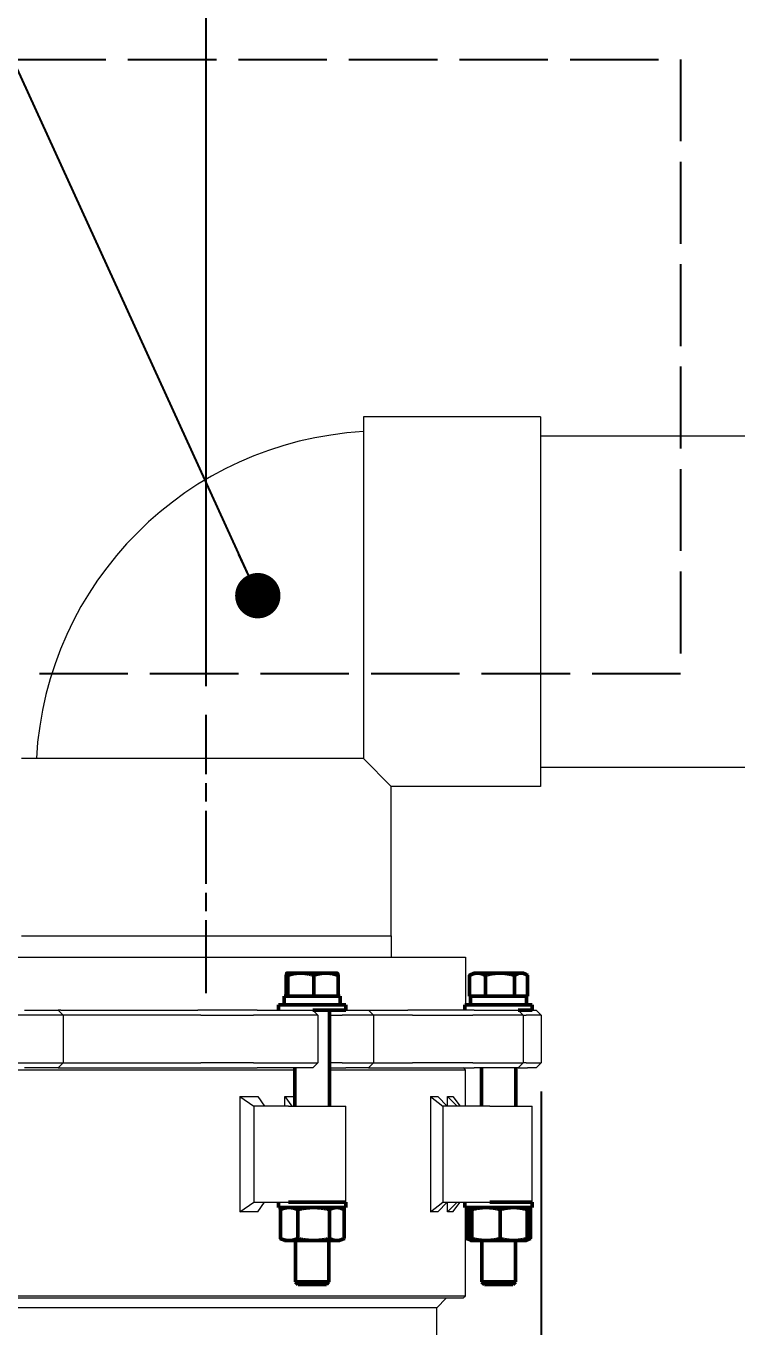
# Model space of a CAD drawing. Header units: inches. Extents: x 15 to 402, y 6 to 258.
# Drawn here: x 85.6 to 104.1, y 113.76 to 147.64 of the extents above; entities that cross this region are included whole.
import ezdxf

# ---------------------------------------------------------------- set-up
doc = ezdxf.new("R2010")
doc.units = ezdxf.units.IN
doc.header["$LTSCALE"] = 12
doc.header["$MEASUREMENT"] = 0
doc.linetypes.add('CHAIN', pattern=[0.7087, 0.4724, -0.0591, 0.1181, -0.0591])
doc.linetypes.add('DASHED_SPACE', pattern=[0.2067, 0.1654, -0.0413])
for name, color, linetype, lineweight in [('Centerline (ANSI)', 7, 'Continuous', 25), ('Dimension (ANSI)', 7, 'Continuous', 25), ('Sketch Geometry (ANSI)', 7, 'Continuous', 25), ('Symbol (ANSI)', 7, 'Continuous', 25), ('Visible (ANSI)', 7, 'Continuous', 50)]:
    doc.layers.add(name, color=color, linetype=linetype, lineweight=lineweight)
doc.styles.add('MEMCOR Medium', font='arial.ttf')
doc.dimstyles.new('Default (ANSI)', dxfattribs={"dimscale": 12, "dimtxt": 0.15, "dimasz": 0.098425, "dimexe": 0.125, "dimexo": 0.0625, "dimgap": 0.031496, "dimtad": 0, "dimtih": 1, "dimtoh": 1, "dimdec": 4, "dimrnd": 1e-08, "dimzin": 3, "dimdsep": 46, "dimlunit": 5, "dimtxsty": 'MEMCOR Medium', "dimcen": 0.09, "dimdle": 0.393701, "dimclrd": 256, "dimclre": 256, "dimclrt": 256, "dimadec": 0, "dimazin": 1, "dimtfac": 0.8, "dimtofl": 0, "dimtmove": 0, "dimatfit": 3, "dimfxl": 1, "dimfrac": 1, "dimtolj": 1, "dimtzin": 4, "dimlwd": -1, "dimlwe": -1, "dimarcsym": 0})
doc.dimstyles.new('Default (ANSI)$7', dxfattribs={"dimscale": 12, "dimtxt": 0.15, "dimasz": 0.098425, "dimexe": 0.125, "dimexo": 0.0625, "dimgap": 0.031496, "dimtad": 0, "dimtih": 1, "dimtoh": 1, "dimdec": 4, "dimrnd": 1e-08, "dimzin": 3, "dimdsep": 46, "dimlunit": 5, "dimtxsty": 'MEMCOR Medium', "dimcen": 0.09, "dimdle": 0.393701, "dimclrd": 256, "dimclre": 256, "dimclrt": 256, "dimadec": 0, "dimazin": 1, "dimtfac": 0.8, "dimtofl": 0, "dimtmove": 0, "dimatfit": 3, "dimfxl": 1, "dimfrac": 1, "dimtolj": 1, "dimtzin": 4, "dimlwd": -1, "dimlwe": -1, "dimarcsym": 0})

# ---------------------------------------------------------------- blocks, each defined once
blk = doc.blocks.new('*D19')
at = {"layer": 'Defpoints', "color": 0, "transparency": 16777216}
for p in [(60.57, 120.644), (99.007, 120.644), (99.007, 109.975)]:
    blk.add_point(p, dxfattribs=at)
at = {"layer": 'Dimension (ANSI)', "transparency": 16777216}
for p, q in [((60.57, 119.894), (60.57, 108.475)), ((99.007, 119.894), (99.007, 108.475)), ((61.751, 109.975), (97.826, 109.975)), ((99.007, 109.975), (102.796, 109.975))]:
    blk.add_line(p, q, dxfattribs=at)
for points in [[(61.751, 110.172), (61.751, 109.778), (60.57, 109.975)], [(97.826, 110.172), (97.826, 109.778), (99.007, 109.975)]]:
    blk.add_solid(points, dxfattribs=at)
at = {"layer": 'Dimension (ANSI)', "transparency": 16777216, "char_height": 1.8, "attachment_point": 5, "style": 'MEMCOR Medium'}
for s, insert in [('\\A1; 38{\\H0.8x;\\S7#16;} in', (109.296, 111.815)), ('\\A1;[976.3 mm]', (109.296, 108.444))]:
    blk.add_mtext(s, dxfattribs=dict(at, insert=insert))
blk = doc.blocks.new('*D23')
at = {"layer": 'Defpoints', "color": 0, "transparency": 16777216}
for p in [(126.289, 153.302), (126.289, 139.402), (90.288, 129.7)]:
    blk.add_point(p, dxfattribs=at)
at = {"layer": 'Dimension (ANSI)', "transparency": 16777216}
for p, q in [((90.288, 130.45), (90.288, 154.802)), ((126.289, 140.152), (126.289, 154.802)), ((91.469, 153.302), (101.789, 153.302)), ((125.107, 153.302), (114.788, 153.302))]:
    blk.add_line(p, q, dxfattribs=at)
for points in [[(91.469, 153.499), (91.469, 153.105), (90.288, 153.302)], [(125.107, 153.499), (125.107, 153.105), (126.289, 153.302)]]:
    blk.add_solid(points, dxfattribs=at)
at = {"layer": 'Dimension (ANSI)', "transparency": 16777216, "char_height": 1.8, "attachment_point": 5, "style": 'MEMCOR Medium'}
for s, insert in [('\\A1; 36 in', (108.288, 154.599)), ('\\A1;[914.4 mm]', (108.288, 151.77))]:
    blk.add_mtext(s, dxfattribs=dict(at, insert=insert))

msp = doc.modelspace()

# ---------------------------------------------------------------- linework, layer by layer
at = {"layer": 'Centerline (ANSI)', "linetype": 'CHAIN', "ltscale": 0.335472}
msp.add_line((90.28832, 122.45162), (90.28832, 129.70037), dxfattribs=at)
at = {"layer": 'Sketch Geometry (ANSI)', "linetype": 'DASHED_SPACE', "ltscale": 1.159922}
for p, q in [((22.07563, 146.76912), (102.63362, 146.76912)), ((102.63362, 130.76912), (22.07563, 130.76912))]:
    msp.add_line(p, q, dxfattribs=at)
at = {"layer": 'Sketch Geometry (ANSI)', "linetype": 'DASHED_SPACE', "ltscale": 1.075095}
msp.add_line((102.63362, 146.76912), (102.63362, 130.76912), dxfattribs=at)
at = {"layer": 'Visible (ANSI)', "linetype": 'Continuous', "lineweight": 18}
for p, q in [((94.37832, 137.46412), (94.37832, 128.56162)), ((98.98832, 137.46412), (94.37832, 137.46412)), ((98.98832, 137.46412), (98.98832, 127.83912)), ((98.98832, 136.96412), (121.91357, 136.96412)), ((94.37832, 128.56162), (85.47582, 128.56162)), ((94.37832, 128.56162), (95.10082, 127.83912)), ((98.98832, 128.33912), (121.91357, 128.33912)), ((98.98832, 127.83912), (95.10082, 127.83912)), ((95.10082, 123.95162), (95.10082, 127.83912)), ((85.47582, 123.95162), (95.10082, 123.95162)), ((85.47582, 123.95162), (95.10082, 123.95162)), ((95.10082, 123.95162), (95.10082, 123.38912)), ((83.53832, 123.38912), (97.03832, 123.38912)), ((97.03832, 123.38912), (97.03832, 122.15475)), ((85.55785, 122.01412), (85.83648, 122.01412)), ((85.83648, 122.01412), (86.4365, 122.01412)), ((86.50424, 122.01412), (86.4365, 122.01412)), ((86.4365, 122.01412), (86.5665, 121.88412)), ((86.50424, 122.01412), (90.06829, 122.01412)), ((90.89206, 122.01412), (90.06829, 122.01412)), ((91.61336, 122.01412), (90.89206, 122.01412)), ((91.61336, 122.01412), (92.8098, 122.01412)), ((92.8098, 122.01412), (93.02588, 122.01412)), ((93.02588, 122.01412), (93.06438, 122.01412)), ((93.06438, 122.01412), (93.19438, 121.88412)), ((93.92019, 122.01412), (93.92013, 122.01412)), ((93.92019, 122.01412), (94.09311, 122.01412)), ((94.09311, 122.01412), (94.29009, 122.01412)), ((94.29009, 122.01412), (94.51276, 122.01412)), ((94.51276, 122.01412), (95.53605, 122.01412)), ((94.51276, 122.01412), (94.64276, 121.88412)), ((96.2786, 122.01412), (95.53605, 122.01412)), ((97.26391, 122.01412), (96.2786, 122.01412)), ((97.26391, 122.01412), (98.31613, 122.01412)), ((98.31613, 122.01412), (98.40478, 122.01412)), ((98.40478, 122.01412), (98.41016, 122.01412)), ((98.41016, 122.01412), (98.54016, 121.88412)), ((98.77246, 122.01412), (98.79542, 122.01412)), ((98.79542, 122.01412), (98.85796, 122.01412)), ((98.85796, 122.01412), (98.87672, 122.01412)), ((98.87672, 122.01412), (99.00672, 121.88412)), ((85.59634, 121.88412), (85.28085, 121.88412)), ((85.87682, 121.88412), (85.59634, 121.88412)), ((86.5665, 121.88412), (85.87682, 121.88412)), ((90.14635, 121.88412), (86.5665, 121.88412)), ((86.5665, 121.88412), (86.5665, 120.64412)), ((90.14635, 121.88412), (90.80014, 121.88412)), ((90.80014, 121.88412), (91.52143, 121.88412)), ((92.89665, 121.88412), (91.52143, 121.88412)), ((93.11418, 121.88412), (92.89665, 121.88412)), ((93.19438, 121.88412), (93.11418, 121.88412)), ((93.19438, 121.88412), (93.19438, 120.64412)), ((93.49263, 121.88412), (93.82826, 121.88412)), ((94.18853, 121.88412), (93.82826, 121.88412)), ((94.38682, 121.88412), (94.18853, 121.88412)), ((94.64276, 121.88412), (94.38682, 121.88412)), ((95.65563, 121.88412), (94.64276, 121.88412)), ((94.64276, 121.88412), (94.64276, 120.64412)), ((95.65563, 121.88412), (96.24496, 121.88412)), ((96.24496, 121.88412), (97.23027, 121.88412)), ((98.43972, 121.88412), (97.23027, 121.88412)), ((98.52896, 121.88412), (98.43972, 121.88412)), ((98.54016, 121.88412), (98.52896, 121.88412)), ((98.54016, 121.88412), (98.61368, 121.88412)), ((98.54016, 121.88412), (98.54016, 120.64412)), ((98.92219, 121.88412), (98.61368, 121.88412)), ((98.98515, 121.88412), (98.92219, 121.88412)), ((99.00672, 121.88412), (98.98515, 121.88412)), ((99.00672, 121.88412), (99.00672, 120.64412)), ((85.28085, 120.64412), (85.59634, 120.64412)), ((85.59634, 120.64412), (85.87682, 120.64412)), ((85.87682, 120.64412), (86.5665, 120.64412)), ((86.4365, 120.51412), (86.5665, 120.64412)), ((86.5665, 120.64412), (90.14635, 120.64412)), ((90.80014, 120.64412), (90.14635, 120.64412)), ((91.52143, 120.64412), (90.80014, 120.64412)), ((91.52143, 120.64412), (92.89665, 120.64412)), ((92.89665, 120.64412), (93.11418, 120.64412)), ((93.06438, 120.51412), (93.19438, 120.64412)), ((93.11418, 120.64412), (93.19438, 120.64412)), ((93.82826, 120.64412), (93.49263, 120.64412)), ((93.82826, 120.64412), (94.18853, 120.64412)), ((94.18853, 120.64412), (94.38682, 120.64412)), ((94.38682, 120.64412), (94.64276, 120.64412)), ((94.51276, 120.51412), (94.64276, 120.64412)), ((94.64276, 120.64412), (95.65563, 120.64412)), ((96.24496, 120.64412), (95.65563, 120.64412)), ((97.23027, 120.64412), (96.24496, 120.64412)), ((97.23027, 120.64412), (98.43972, 120.64412)), ((98.41016, 120.51412), (98.54016, 120.64412)), ((98.43972, 120.64412), (98.52896, 120.64412)), ((98.52896, 120.64412), (98.54016, 120.64412)), ((98.61368, 120.64412), (98.54016, 120.64412)), ((98.61368, 120.64412), (98.92219, 120.64412)), ((98.87672, 120.51412), (99.00672, 120.64412)), ((98.92219, 120.64412), (98.98515, 120.64412)), ((98.98515, 120.64412), (99.00672, 120.64412)), ((92.59763, 120.45162), (85.08815, 120.45162)), ((85.83648, 120.51412), (85.55785, 120.51412)), ((86.4365, 120.51412), (85.83648, 120.51412)), ((86.4365, 120.51412), (90.33116, 120.51412)), ((90.33116, 120.51412), (90.89206, 120.51412)), ((90.89206, 120.51412), (91.61336, 120.51412)), ((92.8098, 120.51412), (91.61336, 120.51412)), ((93.02588, 120.51412), (92.8098, 120.51412)), ((93.06438, 120.51412), (93.02588, 120.51412)), ((93.49263, 120.51412), (93.92019, 120.51412)), ((97.03853, 120.45162), (93.49263, 120.45162)), ((94.09311, 120.51412), (93.92019, 120.51412)), ((94.29009, 120.51412), (94.09311, 120.51412)), ((94.51276, 120.51412), (94.29009, 120.51412)), ((94.51276, 120.51412), (95.70592, 120.51412)), ((95.70592, 120.51412), (96.2786, 120.51412)), ((96.2786, 120.51412), (97.26391, 120.51412)), ((97.03853, 119.51412), (97.03853, 120.45162)), ((98.31613, 120.51412), (97.26391, 120.51412)), ((98.40478, 120.51412), (98.31613, 120.51412)), ((98.41016, 120.51412), (98.40478, 120.51412)), ((98.41016, 120.51412), (98.64733, 120.51412)), ((98.79542, 120.51412), (98.64733, 120.51412)), ((98.85796, 120.51412), (98.79542, 120.51412)), ((98.87672, 120.51412), (98.85796, 120.51412)), ((91.1648, 119.76385), (91.1648, 116.76439)), ((91.1648, 119.76385), (91.63258, 119.76385)), ((91.1648, 119.76385), (91.5285, 119.51412)), ((91.63258, 119.76385), (91.80409, 119.51412)), ((92.32959, 119.76385), (92.5112, 119.51412)), ((92.32959, 119.51412), (92.32959, 119.76385)), ((92.32959, 119.76385), (92.59763, 119.76385)), ((96.12419, 119.76385), (96.12419, 116.76439)), ((96.12419, 119.76385), (96.31638, 119.76385)), ((96.12419, 119.76385), (96.44442, 119.51412)), ((96.31638, 119.76385), (96.55572, 119.51412)), ((96.57151, 119.76385), (96.81454, 119.51412)), ((96.57151, 119.51412), (96.57151, 119.76385)), ((96.57151, 119.76385), (96.70639, 119.76385)), ((96.70639, 119.76385), (96.89736, 119.51412)), ((92.42642, 119.51412), (91.5285, 119.51412)), ((91.5285, 119.51412), (91.5285, 117.01412)), ((92.42642, 119.51412), (93.92013, 119.51412)), ((93.92013, 117.01412), (93.92013, 119.51412)), ((97.671, 119.51412), (96.44442, 119.51412)), ((96.44442, 119.51412), (96.44442, 117.01412)), ((97.671, 119.51412), (98.77246, 119.51412)), ((98.77246, 117.01412), (98.77246, 119.51412)), ((91.1648, 116.76439), (91.5285, 117.01412)), ((91.5285, 117.01412), (92.42642, 117.01412)), ((91.63258, 116.76439), (91.80409, 117.01412)), ((93.92013, 117.01412), (92.42642, 117.01412)), ((96.12419, 116.76439), (96.44442, 117.01412)), ((96.31638, 116.76439), (96.55572, 117.01412)), ((96.44442, 117.01412), (97.671, 117.01412)), ((96.57151, 116.76439), (96.81454, 117.01412)), ((96.57151, 116.76439), (96.57151, 117.01412)), ((96.70639, 116.76439), (96.89736, 117.01412)), ((97.03853, 114.57662), (97.03853, 116.8735)), ((98.77246, 117.01412), (97.671, 117.01412)), ((91.63258, 116.76439), (91.1648, 116.76439)), ((96.31638, 116.76439), (96.12419, 116.76439)), ((96.70639, 116.76439), (96.57151, 116.76439)), ((62.53811, 114.57662), (97.03853, 114.57662)), ((96.97595, 114.51412), (62.60061, 114.51412)), ((96.28561, 114.26412), (96.53556, 114.51412)), ((96.28561, 114.26412), (63.28801, 114.26412)), ((96.28864, 98.9362), (96.28864, 114.26715))]:
    msp.add_line(p, q, dxfattribs=at)
at = {"layer": 'Visible (ANSI)'}
for p, q in [((92.38913, 122.97775), (92.38821, 122.97722)), ((92.39006, 122.97775), (92.38913, 122.97775)), ((92.74773, 122.97775), (92.39006, 122.97775)), ((93.4028, 122.97775), (92.74773, 122.97775)), ((93.70113, 122.97775), (93.4028, 122.97775)), ((93.70113, 122.97775), (93.70206, 122.97722)), ((97.24146, 122.97775), (97.16148, 122.93157)), ((97.34755, 122.97775), (97.24146, 122.97775)), ((97.93226, 122.97775), (97.34755, 122.97775)), ((98.48217, 122.97775), (97.93226, 122.97775)), ((98.55346, 122.97775), (98.48217, 122.97775)), ((98.55346, 122.97775), (98.63345, 122.93157)), ((92.36997, 122.37375), (92.36997, 122.91916)), ((92.41014, 122.37375), (92.41014, 122.91916)), ((93.08531, 122.37375), (93.08531, 122.91916)), ((93.7203, 122.37375), (93.7203, 122.91916)), ((97.14105, 122.37375), (97.14105, 122.91916)), ((97.55405, 122.37375), (97.55405, 122.91916)), ((98.31046, 122.37375), (98.31046, 122.91916)), ((98.65388, 122.37375), (98.65388, 122.91916)), ((92.31563, 122.37375), (93.77463, 122.37375)), ((92.31563, 122.37375), (92.31563, 122.15475)), ((92.39006, 122.37375), (92.36997, 122.37375)), ((92.38913, 122.37375), (92.38913, 122.37375)), ((92.41014, 122.37375), (92.39006, 122.37375)), ((92.74773, 122.37375), (92.41014, 122.37375)), ((93.08531, 122.37375), (92.74773, 122.37375)), ((93.4028, 122.37375), (93.08531, 122.37375)), ((93.7203, 122.37375), (93.4028, 122.37375)), ((93.70113, 122.37375), (93.70113, 122.37375)), ((93.77463, 122.37375), (93.77463, 122.15475)), ((97.34755, 122.37375), (97.14105, 122.37375)), ((97.16848, 122.37375), (97.16848, 122.37375)), ((97.16848, 122.37375), (98.62696, 122.37375)), ((97.24146, 122.37375), (97.24146, 122.37375)), ((97.55405, 122.37375), (97.34755, 122.37375)), ((97.93226, 122.37375), (97.55405, 122.37375)), ((98.31046, 122.37375), (97.93226, 122.37375)), ((98.48217, 122.37375), (98.31046, 122.37375)), ((98.65388, 122.37375), (98.48217, 122.37375)), ((98.55346, 122.37375), (98.55346, 122.37375)), ((98.62696, 122.37375), (98.62696, 122.15475)), ((93.92013, 122.15475), (92.17013, 122.15475)), ((92.17013, 122.15475), (92.17013, 122.01412)), ((93.06438, 122.01412), (93.92013, 122.01412)), ((93.49263, 122.01412), (93.49263, 119.51412)), ((93.92013, 122.15475), (93.92013, 122.01412)), ((98.77246, 122.15475), (97.02246, 122.15475)), ((97.02246, 122.15475), (97.02246, 122.01412)), ((97.16796, 122.21892), (97.16796, 122.15475)), ((98.41016, 122.01412), (98.77246, 122.01412)), ((98.77246, 122.15475), (98.77246, 122.01412)), ((92.59763, 120.51412), (92.59763, 119.51412)), ((97.44996, 120.51412), (97.44996, 119.51412)), ((98.34496, 120.51412), (98.34496, 119.51412)), ((92.17013, 116.8735), (92.17013, 117.01412)), ((92.17013, 116.8735), (93.92013, 116.8735)), ((92.32613, 116.8735), (92.23847, 116.83262)), ((93.92013, 117.01412), (92.42642, 117.01412)), ((93.76413, 116.8735), (93.8518, 116.83262)), ((93.92013, 116.8735), (93.92013, 117.01412)), ((97.02246, 116.8735), (97.02246, 117.01412)), ((97.02246, 116.8735), (98.77246, 116.8735)), ((97.17745, 116.87302), (97.0908, 116.83262)), ((97.17846, 116.8735), (97.17745, 116.87302)), ((98.77246, 117.01412), (97.671, 117.01412)), ((98.61646, 116.8735), (98.61748, 116.87302)), ((98.61748, 116.87302), (98.70413, 116.83262)), ((98.77246, 116.8735), (98.77246, 117.01412)), ((92.21607, 116.06636), (92.21607, 116.82163)), ((92.66874, 116.06636), (92.66874, 116.82163)), ((93.4978, 116.06636), (93.4978, 116.82163)), ((93.8742, 116.06636), (93.8742, 116.82163)), ((97.0684, 116.06636), (97.0684, 116.82163)), ((97.15746, 116.06636), (97.15746, 116.82163)), ((97.20149, 116.06636), (97.20149, 116.82163)), ((97.9415, 116.06636), (97.9415, 116.82163)), ((98.63747, 116.06636), (98.63747, 116.82163)), ((98.72653, 116.06636), (98.72653, 116.82163)), ((92.32613, 116.0145), (92.23847, 116.05538)), ((92.32613, 116.0145), (92.4424, 116.0145)), ((92.4424, 116.0145), (93.08327, 116.0145)), ((92.60763, 116.0145), (92.60763, 114.93986)), ((93.08327, 116.0145), (93.686, 116.0145)), ((93.48263, 116.0145), (93.48263, 114.93986)), ((93.686, 116.0145), (93.76413, 116.0145)), ((93.76413, 116.0145), (93.8518, 116.05538)), ((97.17745, 116.01497), (97.0908, 116.05538)), ((97.17846, 116.0145), (97.17745, 116.01497)), ((97.17846, 116.0145), (97.17948, 116.0145)), ((97.17948, 116.0145), (97.57149, 116.0145)), ((97.45996, 116.0145), (97.45996, 114.93986)), ((97.57149, 116.0145), (98.28948, 116.0145)), ((98.28948, 116.0145), (98.61646, 116.0145)), ((98.33496, 116.0145), (98.33496, 114.93986)), ((98.61646, 116.0145), (98.61748, 116.01497)), ((98.61748, 116.01497), (98.70413, 116.05538)), ((92.60763, 114.93986), (93.48263, 114.93986)), ((92.6758, 114.87375), (92.60763, 114.93986)), ((93.41447, 114.87375), (92.6758, 114.87375)), ((93.41447, 114.87375), (93.48263, 114.93986)), ((97.45996, 114.93986), (98.33496, 114.93986)), ((97.52813, 114.87375), (97.45996, 114.93986)), ((98.2668, 114.87375), (97.52813, 114.87375)), ((98.2668, 114.87375), (98.33496, 114.93986))]:
    msp.add_line(p, q, dxfattribs=at)
at = {"layer": 'Visible (ANSI)', "linetype": 'Continuous', "lineweight": 18}
msp.add_arc((94.87832, 128.06162), 9.0275, 93.175027, 176.824973, dxfattribs=at)
at = {"layer": 'Visible (ANSI)'}
for centre, start_param, end_param in [((97.89746, 121.9995), 4.62010595, 4.67315531), ((97.89746, 122.31), 4.69528057, 4.74822434)]:
    msp.add_ellipse(centre, major_axis=(0.03993, -4.13719), ratio=0.17606293, start_param=start_param, end_param=end_param, dxfattribs=at)
for points, weights in [([(92.39006, 122.97775), (92.38074, 122.97775), (92.36997, 122.91916)], [1, 1.0379548493, 1]), ([(92.41014, 122.91916), (92.39938, 122.97775), (92.39006, 122.97775)], [1, 1.0379548493, 1]), ([(92.74773, 122.97775), (92.59105, 122.97775), (92.41014, 122.91916)], [1, 1.0379548493, 1]), ([(93.08531, 122.91916), (92.9044, 122.97775), (92.74773, 122.97775)], [1, 1.0379548493, 1]), ([(93.4028, 122.97775), (93.25545, 122.97775), (93.08531, 122.91916)], [1, 1.0379548493, 1]), ([(93.7203, 122.91916), (93.55015, 122.97775), (93.4028, 122.97775)], [1, 1.0379548493, 1]), ([(93.70206, 122.97722), (93.71053, 122.97233), (93.7203, 122.91916)], [1.0065730979, 1.03432024631, 1]), ([(97.34755, 122.97775), (97.25171, 122.97775), (97.14105, 122.91916)], [1, 1.0379548493, 1]), ([(97.55405, 122.91916), (97.44338, 122.97775), (97.34755, 122.97775)], [1, 1.0379548493, 1]), ([(97.93226, 122.97775), (97.75673, 122.97775), (97.55405, 122.91916)], [1, 1.0379548493, 1]), ([(98.31046, 122.91916), (98.10778, 122.97775), (97.93226, 122.97775)], [1, 1.0379548493, 1]), ([(98.48217, 122.97775), (98.40248, 122.97775), (98.31046, 122.91916)], [1, 1.0379548493, 1]), ([(98.65388, 122.91916), (98.56186, 122.97775), (98.48217, 122.97775)], [1, 1.0379548493, 1]), ([(97.14105, 122.91916), (97.15141, 122.92576), (97.16148, 122.93157)], [1, 1.00413561179, 1.00736997985]), ([(92.4424, 116.8735), (92.33736, 116.8735), (92.21607, 116.82163)], [1, 1.0379548493, 1]), ([(92.66874, 116.82163), (92.54745, 116.8735), (92.4424, 116.8735)], [1, 1.0379548493, 1]), ([(93.08327, 116.8735), (92.89088, 116.8735), (92.66874, 116.82163)], [1, 1.0379548493, 1]), ([(93.4978, 116.82163), (93.27565, 116.8735), (93.08327, 116.8735)], [1, 1.0379548493, 1]), ([(93.686, 116.8735), (93.59865, 116.8735), (93.4978, 116.82163)], [1, 1.0379548493, 1]), ([(93.8742, 116.82163), (93.77334, 116.8735), (93.686, 116.8735)], [1, 1.0379548493, 1]), ([(97.17948, 116.8735), (97.16926, 116.8735), (97.15746, 116.82163)], [1, 1.0379548493, 1]), ([(97.20149, 116.82163), (97.18969, 116.8735), (97.17948, 116.8735)], [1, 1.0379548493, 1]), ([(97.57149, 116.8735), (97.39978, 116.8735), (97.20149, 116.82163)], [1, 1.0379548493, 1]), ([(97.9415, 116.82163), (97.74321, 116.8735), (97.57149, 116.8735)], [1, 1.0379548493, 1]), ([(98.28948, 116.8735), (98.12798, 116.8735), (97.9415, 116.82163)], [1, 1.0379548493, 1]), ([(98.63747, 116.82163), (98.45098, 116.8735), (98.28948, 116.8735)], [1, 1.0379548493, 1]), ([(98.61748, 116.87302), (98.62676, 116.86869), (98.63747, 116.82163)], [1.0065730979, 1.03432024631, 1]), ([(98.72653, 116.82163), (98.67335, 116.84898), (98.62567, 116.86167)], [1, 1.01965956375, 1.01895290532]), ([(92.21607, 116.82163), (92.22743, 116.82747), (92.23847, 116.83262)], [1, 1.00413561179, 1.00736997985]), ([(97.16706, 116.85616), (97.12003, 116.84371), (97.0684, 116.82163)], [1.01844924463, 1.01581143405, 1]), ([(97.0684, 116.82163), (97.07976, 116.82747), (97.0908, 116.83262)], [1, 1.00413561179, 1.00736997985]), ([(92.23847, 116.05538), (92.22743, 116.06052), (92.21607, 116.06636)], [1.00736997985, 1.00413561179, 1]), ([(92.21607, 116.06636), (92.33736, 116.0145), (92.4424, 116.0145)], [1, 1.0379548493, 1]), ([(92.4424, 116.0145), (92.54745, 116.0145), (92.66874, 116.06636)], [1, 1.0379548493, 1]), ([(92.66874, 116.06636), (92.89088, 116.0145), (93.08327, 116.0145)], [1, 1.0379548493, 1]), ([(93.08327, 116.0145), (93.27565, 116.0145), (93.4978, 116.06636)], [1, 1.0379548493, 1]), ([(93.4978, 116.06636), (93.59865, 116.0145), (93.686, 116.0145)], [1, 1.0379548493, 1]), ([(93.686, 116.0145), (93.77334, 116.0145), (93.8742, 116.06636)], [1, 1.0379548493, 1]), ([(97.0908, 116.05538), (97.07976, 116.06052), (97.0684, 116.06636)], [1.00736997985, 1.00413561179, 1]), ([(97.0684, 116.06636), (97.12003, 116.04429), (97.16706, 116.03183)], [1, 1.01581143405, 1.01844924463]), ([(97.15746, 116.06636), (97.16926, 116.0145), (97.17948, 116.0145)], [1, 1.0379548493, 1]), ([(97.17948, 116.0145), (97.18969, 116.0145), (97.20149, 116.06636)], [1, 1.0379548493, 1]), ([(97.20149, 116.06636), (97.39978, 116.0145), (97.57149, 116.0145)], [1, 1.0379548493, 1]), ([(97.57149, 116.0145), (97.74321, 116.0145), (97.9415, 116.06636)], [1, 1.0379548493, 1]), ([(97.9415, 116.06636), (98.12798, 116.0145), (98.28948, 116.0145)], [1, 1.0379548493, 1]), ([(98.28948, 116.0145), (98.45098, 116.0145), (98.63747, 116.06636)], [1, 1.0379548493, 1]), ([(98.63747, 116.06636), (98.62676, 116.0193), (98.61748, 116.01497)], [1, 1.03432024631, 1.0065730979]), ([(98.62567, 116.02632), (98.67335, 116.03902), (98.72653, 116.06636)], [1.01895290532, 1.01965956375, 1])]:
    msp.add_rational_spline(points, weights, degree=2, dxfattribs=at)
at = {"layer": 'Visible (ANSI)', "linetype": 'Continuous', "lineweight": 18}
for points in [[(97.03853, 120.45162), (97.01769, 120.47245), (96.99683, 120.49328), (96.97595, 120.51412)], [(96.97595, 114.51412), (96.99683, 114.53496), (97.01769, 114.55579), (97.03853, 114.57662)]]:
    msp.add_open_spline(points, degree=3, dxfattribs=at)

# ---------------------------------------------------------------- dimensions: what is measured, and where the dimension line sits
at = {"layer": 'Dimension (ANSI)'}
dim = msp.add_linear_dim(base=(126.2885715363, 153.3016748938), p1=(90.2883215363, 129.7003719156), p2=(126.2885715363, 139.4016219156), text=' <> in\\X[914.4 mm]', dimstyle='Default (ANSI)', override={"dimgap": 0.031496, "dimtih": 0, "dimtoh": 0, "dimdec": 4, "dimpost": '', "dimtol": 0, "dimlim": 0, "dimtp": 0, "dimtm": 0, "dimtdec": 2, "dimatfit": 1}, dxfattribs=at)
dim.commit()
dim.dimension.update_dxf_attribs({"geometry": '*D23', "text_midpoint": (108.2884465363, 153.3016748938), "dimtype": 160})
dim = msp.add_linear_dim(base=(99.00672, 109.97532), p1=(60.56992, 120.64412), p2=(99.00672, 120.64412), angle=180, text=' <> in\\X[976.3 mm]', dimstyle='Default (ANSI)', override={"dimgap": 0.031496, "dimtih": 0, "dimtoh": 0, "dimdec": 4, "dimpost": '', "dimtol": 0, "dimlim": 0, "dimtp": 0, "dimtm": 0, "dimtdec": 2, "dimatfit": 2}, dxfattribs=at)
dim.commit()
dim.dimension.update_dxf_attribs({"geometry": '*D19', "text_midpoint": (109.29635, 109.97532), "dimtype": 160})

# ---------------------------------------------------------------- leaders
at = {"layer": 'Symbol (ANSI)', "annotation_type": 0, "has_hookline": 1, "hookline_direction": 1, "text_width": 56.12292}
msp.add_leader([(91.62983, 132.80535), (81.72941, 154.48463), (80.54831, 154.48463)], dimstyle='Default (ANSI)$7', override={"dimasz": 0.098425, "dimtad": 0, "dimldrblk": 'Dot'}, dxfattribs=at)

doc.saveas('drawing.dxf')
